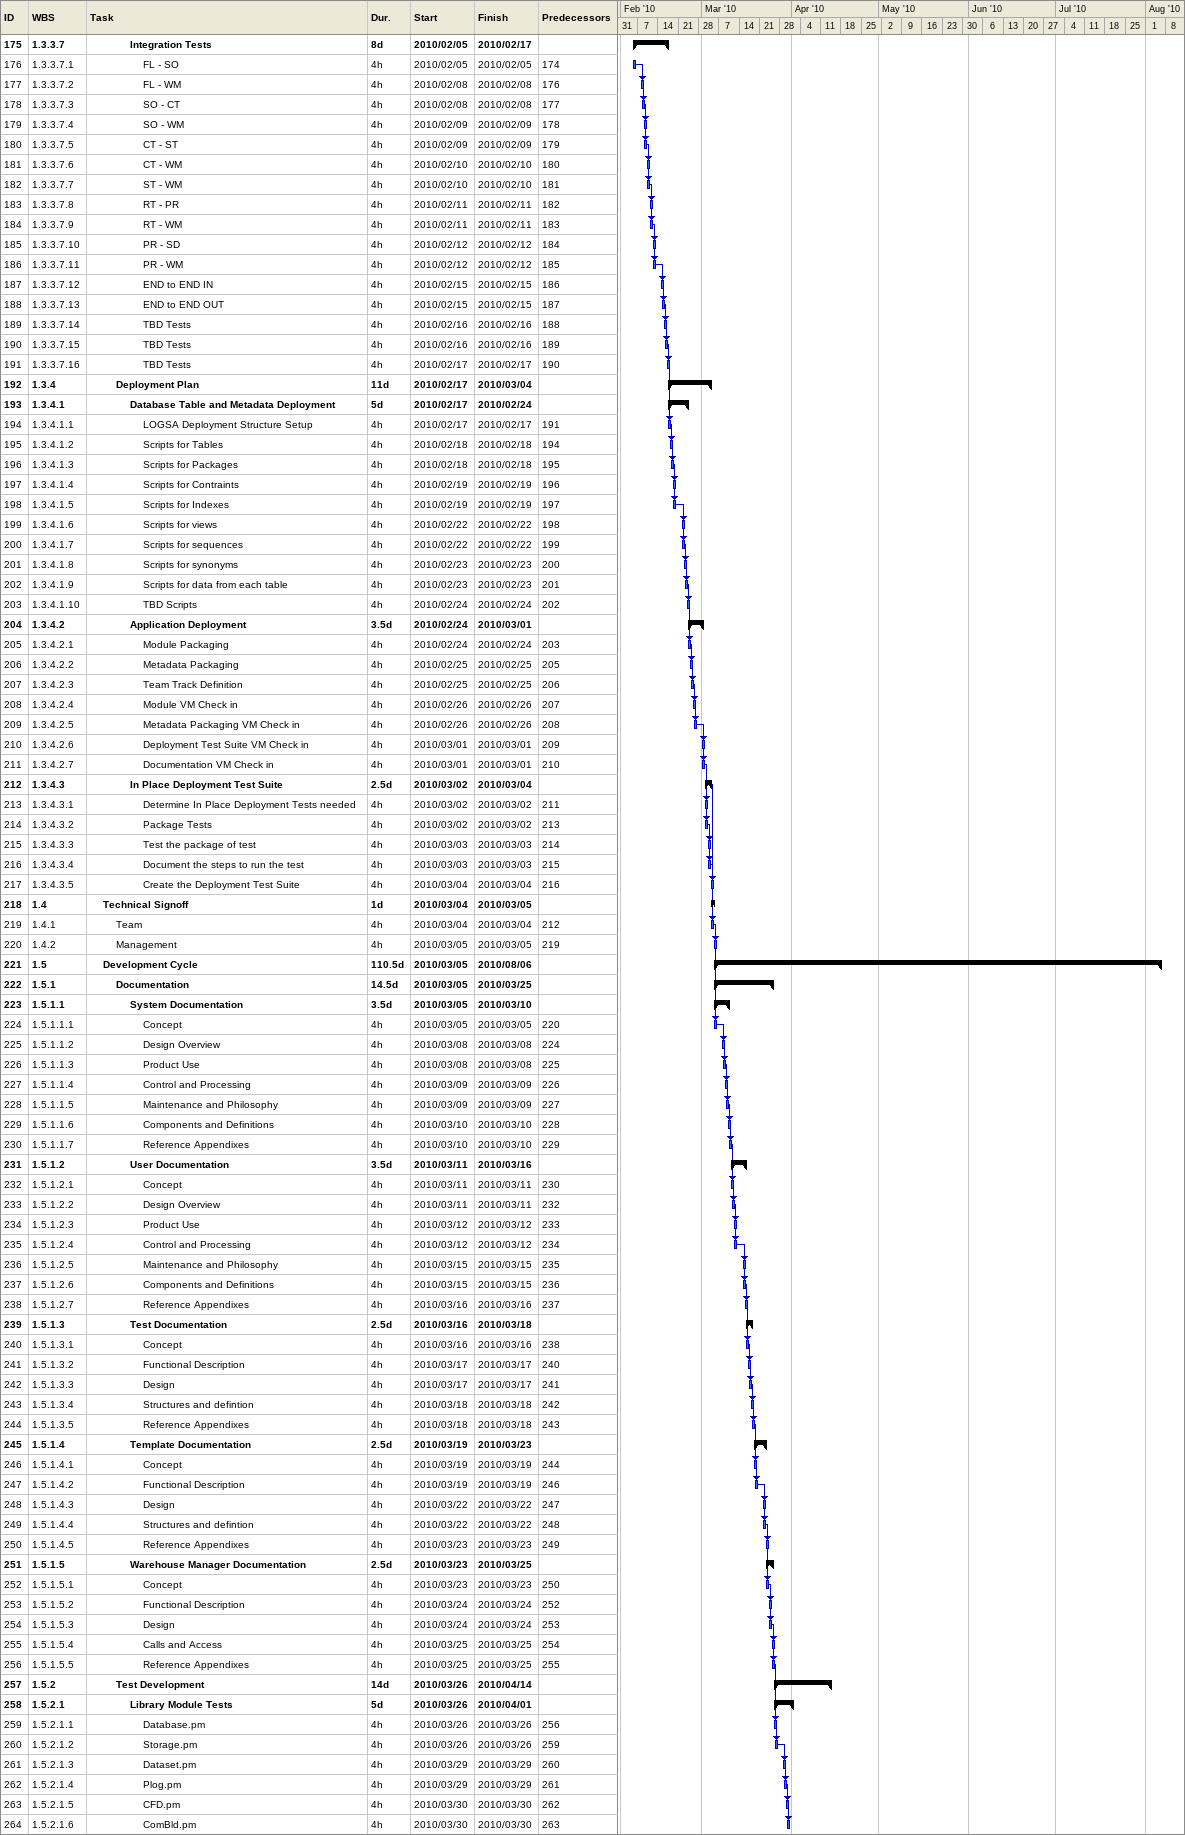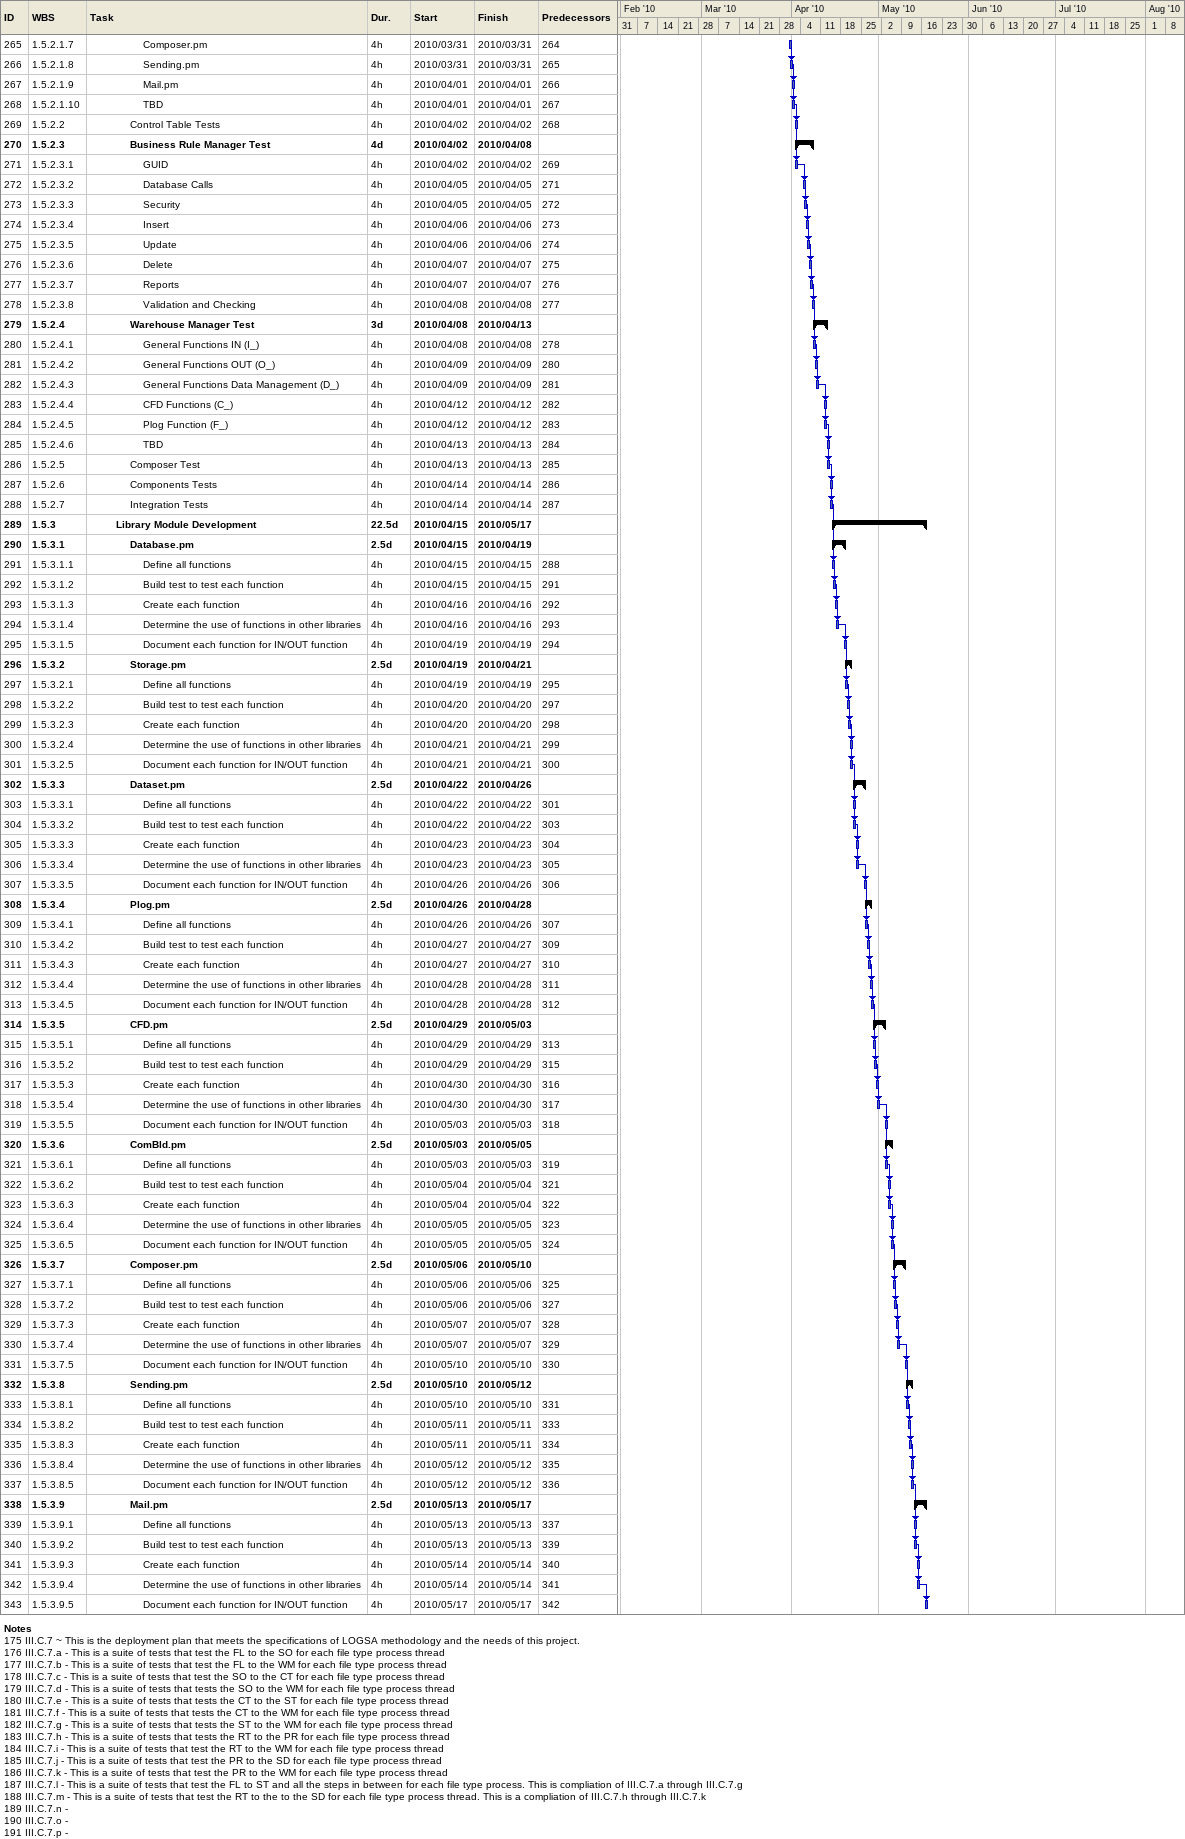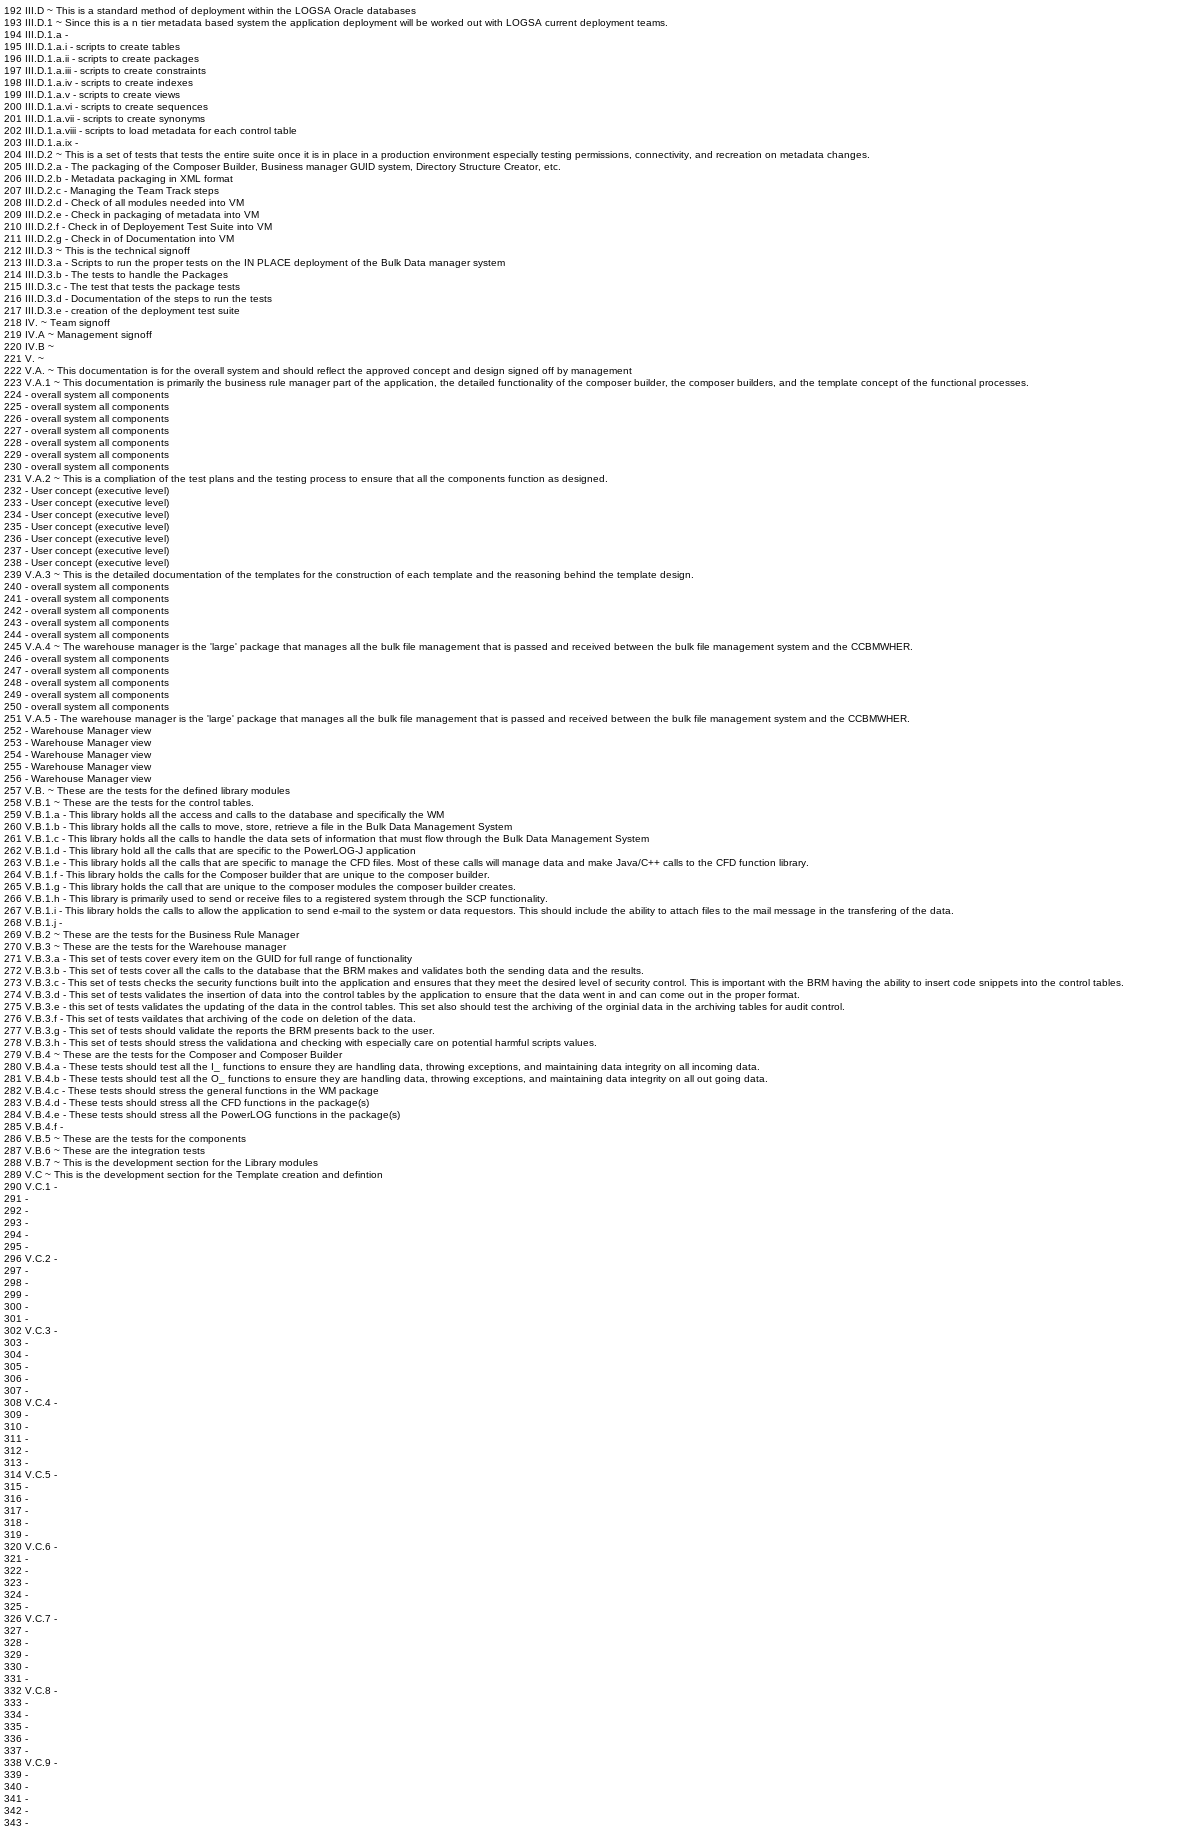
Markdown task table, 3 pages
| ID | WBS | Task | Duration | Start | Finish | Predecessors |
|---|---|---|---|---|---|---|
| 175 | 1.3.3.7 | **Integration Tests** | 8d | 2010-02-05 | 2010-02-17 |  |
| 176 | 1.3.3.7.1 | FL - SO | 4h | 2010-02-05 | 2010-02-05 | 174 |
| 177 | 1.3.3.7.2 | FL - WM | 4h | 2010-02-08 | 2010-02-08 | 176 |
| 178 | 1.3.3.7.3 | SO - CT | 4h | 2010-02-08 | 2010-02-08 | 177 |
| 179 | 1.3.3.7.4 | SO - WM | 4h | 2010-02-09 | 2010-02-09 | 178 |
| 180 | 1.3.3.7.5 | CT - ST | 4h | 2010-02-09 | 2010-02-09 | 179 |
| 181 | 1.3.3.7.6 | CT - WM | 4h | 2010-02-10 | 2010-02-10 | 180 |
| 182 | 1.3.3.7.7 | ST - WM | 4h | 2010-02-10 | 2010-02-10 | 181 |
| 183 | 1.3.3.7.8 | RT - PR | 4h | 2010-02-11 | 2010-02-11 | 182 |
| 184 | 1.3.3.7.9 | RT - WM | 4h | 2010-02-11 | 2010-02-11 | 183 |
| 185 | 1.3.3.7.10 | PR - SD | 4h | 2010-02-12 | 2010-02-12 | 184 |
| 186 | 1.3.3.7.11 | PR - WM | 4h | 2010-02-12 | 2010-02-12 | 185 |
| 187 | 1.3.3.7.12 | END to END IN | 4h | 2010-02-15 | 2010-02-15 | 186 |
| 188 | 1.3.3.7.13 | END to END OUT | 4h | 2010-02-15 | 2010-02-15 | 187 |
| 189 | 1.3.3.7.14 | TBD Tests | 4h | 2010-02-16 | 2010-02-16 | 188 |
| 190 | 1.3.3.7.15 | TBD Tests | 4h | 2010-02-16 | 2010-02-16 | 189 |
| 191 | 1.3.3.7.16 | TBD Tests | 4h | 2010-02-17 | 2010-02-17 | 190 |
| 192 | 1.3.4 | **Deployment Plan** | 11d | 2010-02-17 | 2010-03-04 |  |
| 193 | 1.3.4.1 | **Database Table and Metadata Deployment** | 5d | 2010-02-17 | 2010-02-24 |  |
| 194 | 1.3.4.1.1 | LOGSA Deployment Structure Setup | 4h | 2010-02-17 | 2010-02-17 | 191 |
| 195 | 1.3.4.1.2 | Scripts for Tables | 4h | 2010-02-18 | 2010-02-18 | 194 |
| 196 | 1.3.4.1.3 | Scripts for Packages | 4h | 2010-02-18 | 2010-02-18 | 195 |
| 197 | 1.3.4.1.4 | Scripts for Contraints | 4h | 2010-02-19 | 2010-02-19 | 196 |
| 198 | 1.3.4.1.5 | Scripts for Indexes | 4h | 2010-02-19 | 2010-02-19 | 197 |
| 199 | 1.3.4.1.6 | Scripts for views | 4h | 2010-02-22 | 2010-02-22 | 198 |
| 200 | 1.3.4.1.7 | Scripts for sequences | 4h | 2010-02-22 | 2010-02-22 | 199 |
| 201 | 1.3.4.1.8 | Scripts for synonyms | 4h | 2010-02-23 | 2010-02-23 | 200 |
| 202 | 1.3.4.1.9 | Scripts for data from each table | 4h | 2010-02-23 | 2010-02-23 | 201 |
| 203 | 1.3.4.1.10 | TBD Scripts | 4h | 2010-02-24 | 2010-02-24 | 202 |
| 204 | 1.3.4.2 | **Application Deployment** | 3.5d | 2010-02-24 | 2010-03-01 |  |
| 205 | 1.3.4.2.1 | Module Packaging | 4h | 2010-02-24 | 2010-02-24 | 203 |
| 206 | 1.3.4.2.2 | Metadata Packaging | 4h | 2010-02-25 | 2010-02-25 | 205 |
| 207 | 1.3.4.2.3 | Team Track Definition | 4h | 2010-02-25 | 2010-02-25 | 206 |
| 208 | 1.3.4.2.4 | Module VM Check in | 4h | 2010-02-26 | 2010-02-26 | 207 |
| 209 | 1.3.4.2.5 | Metadata Packaging VM Check in | 4h | 2010-02-26 | 2010-02-26 | 208 |
| 210 | 1.3.4.2.6 | Deployment Test Suite VM Check in | 4h | 2010-03-01 | 2010-03-01 | 209 |
| 211 | 1.3.4.2.7 | Documentation VM Check in | 4h | 2010-03-01 | 2010-03-01 | 210 |
| 212 | 1.3.4.3 | **In Place Deployment Test Suite** | 2.5d | 2010-03-02 | 2010-03-04 |  |
| 213 | 1.3.4.3.1 | Determine In Place Deployment Tests needed | 4h | 2010-03-02 | 2010-03-02 | 211 |
| 214 | 1.3.4.3.2 | Package Tests | 4h | 2010-03-02 | 2010-03-02 | 213 |
| 215 | 1.3.4.3.3 | Test the package of test | 4h | 2010-03-03 | 2010-03-03 | 214 |
| 216 | 1.3.4.3.4 | Document the steps to run the test | 4h | 2010-03-03 | 2010-03-03 | 215 |
| 217 | 1.3.4.3.5 | Create the Deployment Test Suite | 4h | 2010-03-04 | 2010-03-04 | 216 |
| 218 | 1.4 | **Technical Signoff** | 1d | 2010-03-04 | 2010-03-05 |  |
| 219 | 1.4.1 | Team | 4h | 2010-03-04 | 2010-03-04 | 212 |
| 220 | 1.4.2 | Management | 4h | 2010-03-05 | 2010-03-05 | 219 |
| 221 | 1.5 | **Development Cycle** | 110.5d | 2010-03-05 | 2010-08-06 |  |
| 222 | 1.5.1 | **Documentation** | 14.5d | 2010-03-05 | 2010-03-25 |  |
| 223 | 1.5.1.1 | **System Documentation** | 3.5d | 2010-03-05 | 2010-03-10 |  |
| 224 | 1.5.1.1.1 | Concept | 4h | 2010-03-05 | 2010-03-05 | 220 |
| 225 | 1.5.1.1.2 | Design Overview | 4h | 2010-03-08 | 2010-03-08 | 224 |
| 226 | 1.5.1.1.3 | Product Use | 4h | 2010-03-08 | 2010-03-08 | 225 |
| 227 | 1.5.1.1.4 | Control and Processing | 4h | 2010-03-09 | 2010-03-09 | 226 |
| 228 | 1.5.1.1.5 | Maintenance and Philosophy | 4h | 2010-03-09 | 2010-03-09 | 227 |
| 229 | 1.5.1.1.6 | Components and Definitions | 4h | 2010-03-10 | 2010-03-10 | 228 |
| 230 | 1.5.1.1.7 | Reference Appendixes | 4h | 2010-03-10 | 2010-03-10 | 229 |
| 231 | 1.5.1.2 | **User Documentation** | 3.5d | 2010-03-11 | 2010-03-16 |  |
| 232 | 1.5.1.2.1 | Concept | 4h | 2010-03-11 | 2010-03-11 | 230 |
| 233 | 1.5.1.2.2 | Design Overview | 4h | 2010-03-11 | 2010-03-11 | 232 |
| 234 | 1.5.1.2.3 | Product Use | 4h | 2010-03-12 | 2010-03-12 | 233 |
| 235 | 1.5.1.2.4 | Control and Processing | 4h | 2010-03-12 | 2010-03-12 | 234 |
| 236 | 1.5.1.2.5 | Maintenance and Philosophy | 4h | 2010-03-15 | 2010-03-15 | 235 |
| 237 | 1.5.1.2.6 | Components and Definitions | 4h | 2010-03-15 | 2010-03-15 | 236 |
| 238 | 1.5.1.2.7 | Reference Appendixes | 4h | 2010-03-16 | 2010-03-16 | 237 |
| 239 | 1.5.1.3 | **Test Documentation** | 2.5d | 2010-03-16 | 2010-03-18 |  |
| 240 | 1.5.1.3.1 | Concept | 4h | 2010-03-16 | 2010-03-16 | 238 |
| 241 | 1.5.1.3.2 | Functional Description | 4h | 2010-03-17 | 2010-03-17 | 240 |
| 242 | 1.5.1.3.3 | Design | 4h | 2010-03-17 | 2010-03-17 | 241 |
| 243 | 1.5.1.3.4 | Structures and defintion | 4h | 2010-03-18 | 2010-03-18 | 242 |
| 244 | 1.5.1.3.5 | Reference Appendixes | 4h | 2010-03-18 | 2010-03-18 | 243 |
| 245 | 1.5.1.4 | **Template Documentation** | 2.5d | 2010-03-19 | 2010-03-23 |  |
| 246 | 1.5.1.4.1 | Concept | 4h | 2010-03-19 | 2010-03-19 | 244 |
| 247 | 1.5.1.4.2 | Functional Description | 4h | 2010-03-19 | 2010-03-19 | 246 |
| 248 | 1.5.1.4.3 | Design | 4h | 2010-03-22 | 2010-03-22 | 247 |
| 249 | 1.5.1.4.4 | Structures and defintion | 4h | 2010-03-22 | 2010-03-22 | 248 |
| 250 | 1.5.1.4.5 | Reference Appendixes | 4h | 2010-03-23 | 2010-03-23 | 249 |
| 251 | 1.5.1.5 | **Warehouse Manager Documentation** | 2.5d | 2010-03-23 | 2010-03-25 |  |
| 252 | 1.5.1.5.1 | Concept | 4h | 2010-03-23 | 2010-03-23 | 250 |
| 253 | 1.5.1.5.2 | Functional Description | 4h | 2010-03-24 | 2010-03-24 | 252 |
| 254 | 1.5.1.5.3 | Design | 4h | 2010-03-24 | 2010-03-24 | 253 |
| 255 | 1.5.1.5.4 | Calls and Access | 4h | 2010-03-25 | 2010-03-25 | 254 |
| 256 | 1.5.1.5.5 | Reference Appendixes | 4h | 2010-03-25 | 2010-03-25 | 255 |
| 257 | 1.5.2 | **Test Development** | 14d | 2010-03-26 | 2010-04-14 |  |
| 258 | 1.5.2.1 | **Library Module Tests** | 5d | 2010-03-26 | 2010-04-01 |  |
| 259 | 1.5.2.1.1 | Database.pm | 4h | 2010-03-26 | 2010-03-26 | 256 |
| 260 | 1.5.2.1.2 | Storage.pm | 4h | 2010-03-26 | 2010-03-26 | 259 |
| 261 | 1.5.2.1.3 | Dataset.pm | 4h | 2010-03-29 | 2010-03-29 | 260 |
| 262 | 1.5.2.1.4 | Plog.pm | 4h | 2010-03-29 | 2010-03-29 | 261 |
| 263 | 1.5.2.1.5 | CFD.pm | 4h | 2010-03-30 | 2010-03-30 | 262 |
| 264 | 1.5.2.1.6 | ComBld.pm | 4h | 2010-03-30 | 2010-03-30 | 263 |
| 265 | 1.5.2.1.7 | Composer.pm | 4h | 2010-03-31 | 2010-03-31 | 264 |
| 266 | 1.5.2.1.8 | Sending.pm | 4h | 2010-03-31 | 2010-03-31 | 265 |
| 267 | 1.5.2.1.9 | Mail.pm | 4h | 2010-04-01 | 2010-04-01 | 266 |
| 268 | 1.5.2.1.10 | TBD | 4h | 2010-04-01 | 2010-04-01 | 267 |
| 269 | 1.5.2.2 | Control Table Tests | 4h | 2010-04-02 | 2010-04-02 | 268 |
| 270 | 1.5.2.3 | **Business Rule Manager Test** | 4d | 2010-04-02 | 2010-04-08 |  |
| 271 | 1.5.2.3.1 | GUID | 4h | 2010-04-02 | 2010-04-02 | 269 |
| 272 | 1.5.2.3.2 | Database Calls | 4h | 2010-04-05 | 2010-04-05 | 271 |
| 273 | 1.5.2.3.3 | Security | 4h | 2010-04-05 | 2010-04-05 | 272 |
| 274 | 1.5.2.3.4 | Insert | 4h | 2010-04-06 | 2010-04-06 | 273 |
| 275 | 1.5.2.3.5 | Update | 4h | 2010-04-06 | 2010-04-06 | 274 |
| 276 | 1.5.2.3.6 | Delete | 4h | 2010-04-07 | 2010-04-07 | 275 |
| 277 | 1.5.2.3.7 | Reports | 4h | 2010-04-07 | 2010-04-07 | 276 |
| 278 | 1.5.2.3.8 | Validation and Checking | 4h | 2010-04-08 | 2010-04-08 | 277 |
| 279 | 1.5.2.4 | **Warehouse Manager Test** | 3d | 2010-04-08 | 2010-04-13 |  |
| 280 | 1.5.2.4.1 | General Functions IN (I_) | 4h | 2010-04-08 | 2010-04-08 | 278 |
| 281 | 1.5.2.4.2 | General Functions OUT (O_) | 4h | 2010-04-09 | 2010-04-09 | 280 |
| 282 | 1.5.2.4.3 | General Functions Data Management (D_) | 4h | 2010-04-09 | 2010-04-09 | 281 |
| 283 | 1.5.2.4.4 | CFD Functions (C_) | 4h | 2010-04-12 | 2010-04-12 | 282 |
| 284 | 1.5.2.4.5 | Plog Function (F_) | 4h | 2010-04-12 | 2010-04-12 | 283 |
| 285 | 1.5.2.4.6 | TBD | 4h | 2010-04-13 | 2010-04-13 | 284 |
| 286 | 1.5.2.5 | Composer Test | 4h | 2010-04-13 | 2010-04-13 | 285 |
| 287 | 1.5.2.6 | Components Tests | 4h | 2010-04-14 | 2010-04-14 | 286 |
| 288 | 1.5.2.7 | Integration Tests | 4h | 2010-04-14 | 2010-04-14 | 287 |
| 289 | 1.5.3 | **Library Module Development** | 22.5d | 2010-04-15 | 2010-05-17 |  |
| 290 | 1.5.3.1 | **Database.pm** | 2.5d | 2010-04-15 | 2010-04-19 |  |
| 291 | 1.5.3.1.1 | Define all functions | 4h | 2010-04-15 | 2010-04-15 | 288 |
| 292 | 1.5.3.1.2 | Build test to test each function | 4h | 2010-04-15 | 2010-04-15 | 291 |
| 293 | 1.5.3.1.3 | Create each function | 4h | 2010-04-16 | 2010-04-16 | 292 |
| 294 | 1.5.3.1.4 | Determine the use of functions in other libraries | 4h | 2010-04-16 | 2010-04-16 | 293 |
| 295 | 1.5.3.1.5 | Document each function for IN/OUT function | 4h | 2010-04-19 | 2010-04-19 | 294 |
| 296 | 1.5.3.2 | **Storage.pm** | 2.5d | 2010-04-19 | 2010-04-21 |  |
| 297 | 1.5.3.2.1 | Define all functions | 4h | 2010-04-19 | 2010-04-19 | 295 |
| 298 | 1.5.3.2.2 | Build test to test each function | 4h | 2010-04-20 | 2010-04-20 | 297 |
| 299 | 1.5.3.2.3 | Create each function | 4h | 2010-04-20 | 2010-04-20 | 298 |
| 300 | 1.5.3.2.4 | Determine the use of functions in other libraries | 4h | 2010-04-21 | 2010-04-21 | 299 |
| 301 | 1.5.3.2.5 | Document each function for IN/OUT function | 4h | 2010-04-21 | 2010-04-21 | 300 |
| 302 | 1.5.3.3 | **Dataset.pm** | 2.5d | 2010-04-22 | 2010-04-26 |  |
| 303 | 1.5.3.3.1 | Define all functions | 4h | 2010-04-22 | 2010-04-22 | 301 |
| 304 | 1.5.3.3.2 | Build test to test each function | 4h | 2010-04-22 | 2010-04-22 | 303 |
| 305 | 1.5.3.3.3 | Create each function | 4h | 2010-04-23 | 2010-04-23 | 304 |
| 306 | 1.5.3.3.4 | Determine the use of functions in other libraries | 4h | 2010-04-23 | 2010-04-23 | 305 |
| 307 | 1.5.3.3.5 | Document each function for IN/OUT function | 4h | 2010-04-26 | 2010-04-26 | 306 |
| 308 | 1.5.3.4 | **Plog.pm** | 2.5d | 2010-04-26 | 2010-04-28 |  |
| 309 | 1.5.3.4.1 | Define all functions | 4h | 2010-04-26 | 2010-04-26 | 307 |
| 310 | 1.5.3.4.2 | Build test to test each function | 4h | 2010-04-27 | 2010-04-27 | 309 |
| 311 | 1.5.3.4.3 | Create each function | 4h | 2010-04-27 | 2010-04-27 | 310 |
| 312 | 1.5.3.4.4 | Determine the use of functions in other libraries | 4h | 2010-04-28 | 2010-04-28 | 311 |
| 313 | 1.5.3.4.5 | Document each function for IN/OUT function | 4h | 2010-04-28 | 2010-04-28 | 312 |
| 314 | 1.5.3.5 | **CFD.pm** | 2.5d | 2010-04-29 | 2010-05-03 |  |
| 315 | 1.5.3.5.1 | Define all functions | 4h | 2010-04-29 | 2010-04-29 | 313 |
| 316 | 1.5.3.5.2 | Build test to test each function | 4h | 2010-04-29 | 2010-04-29 | 315 |
| 317 | 1.5.3.5.3 | Create each function | 4h | 2010-04-30 | 2010-04-30 | 316 |
| 318 | 1.5.3.5.4 | Determine the use of functions in other libraries | 4h | 2010-04-30 | 2010-04-30 | 317 |
| 319 | 1.5.3.5.5 | Document each function for IN/OUT function | 4h | 2010-05-03 | 2010-05-03 | 318 |
| 320 | 1.5.3.6 | **ComBld.pm** | 2.5d | 2010-05-03 | 2010-05-05 |  |
| 321 | 1.5.3.6.1 | Define all functions | 4h | 2010-05-03 | 2010-05-03 | 319 |
| 322 | 1.5.3.6.2 | Build test to test each function | 4h | 2010-05-04 | 2010-05-04 | 321 |
| 323 | 1.5.3.6.3 | Create each function | 4h | 2010-05-04 | 2010-05-04 | 322 |
| 324 | 1.5.3.6.4 | Determine the use of functions in other libraries | 4h | 2010-05-05 | 2010-05-05 | 323 |
| 325 | 1.5.3.6.5 | Document each function for IN/OUT function | 4h | 2010-05-05 | 2010-05-05 | 324 |
| 326 | 1.5.3.7 | **Composer.pm** | 2.5d | 2010-05-06 | 2010-05-10 |  |
| 327 | 1.5.3.7.1 | Define all functions | 4h | 2010-05-06 | 2010-05-06 | 325 |
| 328 | 1.5.3.7.2 | Build test to test each function | 4h | 2010-05-06 | 2010-05-06 | 327 |
| 329 | 1.5.3.7.3 | Create each function | 4h | 2010-05-07 | 2010-05-07 | 328 |
| 330 | 1.5.3.7.4 | Determine the use of functions in other libraries | 4h | 2010-05-07 | 2010-05-07 | 329 |
| 331 | 1.5.3.7.5 | Document each function for IN/OUT function | 4h | 2010-05-10 | 2010-05-10 | 330 |
| 332 | 1.5.3.8 | **Sending.pm** | 2.5d | 2010-05-10 | 2010-05-12 |  |
| 333 | 1.5.3.8.1 | Define all functions | 4h | 2010-05-10 | 2010-05-10 | 331 |
| 334 | 1.5.3.8.2 | Build test to test each function | 4h | 2010-05-11 | 2010-05-11 | 333 |
| 335 | 1.5.3.8.3 | Create each function | 4h | 2010-05-11 | 2010-05-11 | 334 |
| 336 | 1.5.3.8.4 | Determine the use of functions in other libraries | 4h | 2010-05-12 | 2010-05-12 | 335 |
| 337 | 1.5.3.8.5 | Document each function for IN/OUT function | 4h | 2010-05-12 | 2010-05-12 | 336 |
| 338 | 1.5.3.9 | **Mail.pm** | 2.5d | 2010-05-13 | 2010-05-17 |  |
| 339 | 1.5.3.9.1 | Define all functions | 4h | 2010-05-13 | 2010-05-13 | 337 |
| 340 | 1.5.3.9.2 | Build test to test each function | 4h | 2010-05-13 | 2010-05-13 | 339 |
| 341 | 1.5.3.9.3 | Create each function | 4h | 2010-05-14 | 2010-05-14 | 340 |
| 342 | 1.5.3.9.4 | Determine the use of functions in other libraries | 4h | 2010-05-14 | 2010-05-14 | 341 |
| 343 | 1.5.3.9.5 | Document each function for IN/OUT function | 4h | 2010-05-17 | 2010-05-17 | 342 |

Notes
- 175: III.C.7 ~ This is the deployment plan that meets the specifications of LOGSA methodology and the needs of this project.
- 176: III.C.7.a - This is a suite of tests that test the FL to the SO for each file type process thread
- 177: III.C.7.b - This is a suite of tests that test the FL to the WM for each file type process thread
- 178: III.C.7.c - This is a suite of tests that test the SO to the CT for each file type process thread
- 179: III.C.7.d - This is a suite of tests that tests the SO to the WM for each file type process thread
- 180: III.C.7.e - This is a suite of tests that tests the CT to the ST for each file type process thread
- 181: III.C.7.f - This is a suite of tests that tests the CT to the WM for each file type process thread
- 182: III.C.7.g - This is a suite of tests that tests the ST to the WM for each file type process thread
- 183: III.C.7.h - This is a suite of tests that tests the RT to the PR for each file type process thread
- 184: III.C.7.i - This is a suite of tests that test the RT to the WM for each file type process thread
- 185: III.C.7.j - This is a suite of tests that test the PR to the SD for each file type process thread
- 186: III.C.7.k - This is a suite of tests that test the PR to the WM for each file type process thread
- 187: III.C.7.l - This is a suite of tests that test the FL to ST and all the steps in between for each file type process. This is compliation of III.C.7.a through III.C.7.g
- 188: III.C.7.m - This is a suite of tests that test the RT to the to the SD for each file type process thread. This is a compliation of III.C.7.h through III.C.7.k
- 189: III.C.7.n -
- 190: III.C.7.o -
- 191: III.C.7.p -
- 192: III.D ~ This is a standard method of deployment within the LOGSA Oracle databases
- 193: III.D.1 ~ Since this is a n tier metadata based system the application deployment will be worked out with LOGSA current deployment teams.
- 194: III.D.1.a -
- 195: III.D.1.a.i - scripts to create tables
- 196: III.D.1.a.ii - scripts to create packages
- 197: III.D.1.a.iii - scripts to create constraints
- 198: III.D.1.a.iv - scripts to create indexes
- 199: III.D.1.a.v - scripts to create views
- 200: III.D.1.a.vi - scripts to create sequences
- 201: III.D.1.a.vii - scripts to create synonyms
- 202: III.D.1.a.viii - scripts to load metadata for each control table
- 203: III.D.1.a.ix -
- 204: III.D.2 ~ This is a set of tests that tests the entire suite once it is in place in a production environment especially testing permissions, connectivity, and recreation on metadata changes.
- 205: III.D.2.a - The packaging of the Composer Builder, Business manager GUID system, Directory Structure Creator, etc.
- 206: III.D.2.b - Metadata packaging in XML format
- 207: III.D.2.c - Managing the Team Track steps
- 208: III.D.2.d - Check of all modules needed into VM
- 209: III.D.2.e - Check in packaging of metadata into VM
- 210: III.D.2.f - Check in of Deployement Test Suite into VM
- 211: III.D.2.g - Check in of Documentation into VM
- 212: III.D.3 ~ This is the technical signoff
- 213: III.D.3.a - Scripts to run the proper tests on the IN PLACE deployment of the Bulk Data manager system
- 214: III.D.3.b - The tests to handle the Packages
- 215: III.D.3.c - The test that tests the package tests
- 216: III.D.3.d - Documentation of the steps to run the tests
- 217: III.D.3.e - creation of the deployment test suite
- 218: IV. ~ Team signoff
- 219: IV.A ~ Management signoff
- 220: IV.B ~
- 221: V. ~
- 222: V.A. ~ This documentation is for the overall system and should reflect the approved concept and design signed off by management
- 223: V.A.1 ~ This documentation is primarily the business rule manager part of the application, the detailed functionality of the composer builder, the composer builders, and the template concept of the functional processes.
- 224: - overall system all components
- 225: - overall system all components
- 226: - overall system all components
- 227: - overall system all components
- 228: - overall system all components
- 229: - overall system all components
- 230: - overall system all components
- 231: V.A.2 ~ This is a compliation of the test plans and the testing process to ensure that all the components function as designed.
- 232: - User concept (executive level)
- 233: - User concept (executive level)
- 234: - User concept (executive level)
- 235: - User concept (executive level)
- 236: - User concept (executive level)
- 237: - User concept (executive level)
- 238: - User concept (executive level)
- 239: V.A.3 ~ This is the detailed documentation of the templates for the construction of each template and the reasoning behind the template design.
- 240: - overall system all components
- 241: - overall system all components
- 242: - overall system all components
- 243: - overall system all components
- 244: - overall system all components
- 245: V.A.4 ~ The warehouse manager is the 'large' package that manages all the bulk file management that is passed and received between the bulk file management system and the CCBMWHER.
- 246: - overall system all components
- 247: - overall system all components
- 248: - overall system all components
- 249: - overall system all components
- 250: - overall system all components
- 251: V.A.5 - The warehouse manager is the 'large' package that manages all the bulk file management that is passed and received between the bulk file management system and the CCBMWHER.
- 252: - Warehouse Manager view
- 253: - Warehouse Manager view
- 254: - Warehouse Manager view
- 255: - Warehouse Manager view
- 256: - Warehouse Manager view
- 257: V.B. ~ These are the tests for the defined library modules
- 258: V.B.1 ~ These are the tests for the control tables.
- 259: V.B.1.a - This library holds all the access and calls to the database and specifically the WM
- 260: V.B.1.b - This library holds all the calls to move, store, retrieve a file in the Bulk Data Management System
- 261: V.B.1.c - This library holds all the calls to handle the data sets of information that must flow through the Bulk Data Management System
- 262: V.B.1.d - This library hold all the calls that are specific to the PowerLOG-J application
- 263: V.B.1.e - This library holds all the calls that are specific to manage the CFD files. Most of these calls will manage data and make Java/C++ calls to the CFD function library.
- 264: V.B.1.f - This library holds the calls for the Composer builder that are unique to the composer builder.
- 265: V.B.1.g - This library holds the call that are unique to the composer modules the composer builder creates.
- 266: V.B.1.h - This library is primarily used to send or receive files to a registered system through the SCP functionality.
- 267: V.B.1.i - This library holds the calls to allow the application to send e-mail to the system or data requestors. This should include the ability to attach files to the mail message in the transfering of the data.
- 268: V.B.1.j -
- 269: V.B.2 ~ These are the tests for the Business Rule Manager
- 270: V.B.3 ~ These are the tests for the Warehouse manager
- 271: V.B.3.a - This set of tests cover every item on the GUID for full range of functionality
- 272: V.B.3.b - This set of tests cover all the calls to the database that the BRM makes and validates both the sending data and the results.
- 273: V.B.3.c - This set of tests checks the security functions built into the application and ensures that they meet the desired level of security control. This is important with the BRM having the ability to insert code snippets into the control tables.
- 274: V.B.3.d - This set of tests validates the insertion of data into the control tables by the application to ensure that the data went in and can come out in the proper format.
- 275: V.B.3.e - this set of tests validates the updating of the data in the control tables. This set also should test the archiving of the orginial data in the archiving tables for audit control.
- 276: V.B.3.f - This set of tests vaildates that archiving of the code on deletion of the data.
- 277: V.B.3.g - This set of tests should validate the reports the BRM presents back to the user.
- 278: V.B.3.h - This set of tests should stress the validationa and checking with especially care on potential harmful scripts values.
- 279: V.B.4 ~ These are the tests for the Composer and Composer Builder
- 280: V.B.4.a - These tests should test all the I_ functions to ensure they are handling data, throwing exceptions, and maintaining data integrity on all incoming data.
- 281: V.B.4.b - These tests should test all the O_ functions to ensure they are handling data, throwing exceptions, and maintaining data integrity on all out going data.
- 282: V.B.4.c - These tests should stress the general functions in the WM package
- 283: V.B.4.d - These tests should stress all the CFD functions in the package(s)
- 284: V.B.4.e - These tests should stress all the PowerLOG functions in the package(s)
- 285: V.B.4.f -
- 286: V.B.5 ~ These are the tests for the components
- 287: V.B.6 ~ These are the integration tests
- 288: V.B.7 ~ This is the development section for the Library modules
- 289: V.C ~ This is the development section for the Template creation and defintion
- 290: V.C.1 -
- 291: -
- 292: -
- 293: -
- 294: -
- 295: -
- 296: V.C.2 -
- 297: -
- 298: -
- 299: -
- 300: -
- 301: -
- 302: V.C.3 -
- 303: -
- 304: -
- 305: -
- 306: -
- 307: -
- 308: V.C.4 -
- 309: -
- 310: -
- 311: -
- 312: -
- 313: -
- 314: V.C.5 -
- 315: -
- 316: -
- 317: -
- 318: -
- 319: -
- 320: V.C.6 -
- 321: -
- 322: -
- 323: -
- 324: -
- 325: -
- 326: V.C.7 -
- 327: -
- 328: -
- 329: -
- 330: -
- 331: -
- 332: V.C.8 -
- 333: -
- 334: -
- 335: -
- 336: -
- 337: -
- 338: V.C.9 -
- 339: -
- 340: -
- 341: -
- 342: -
- 343: -
